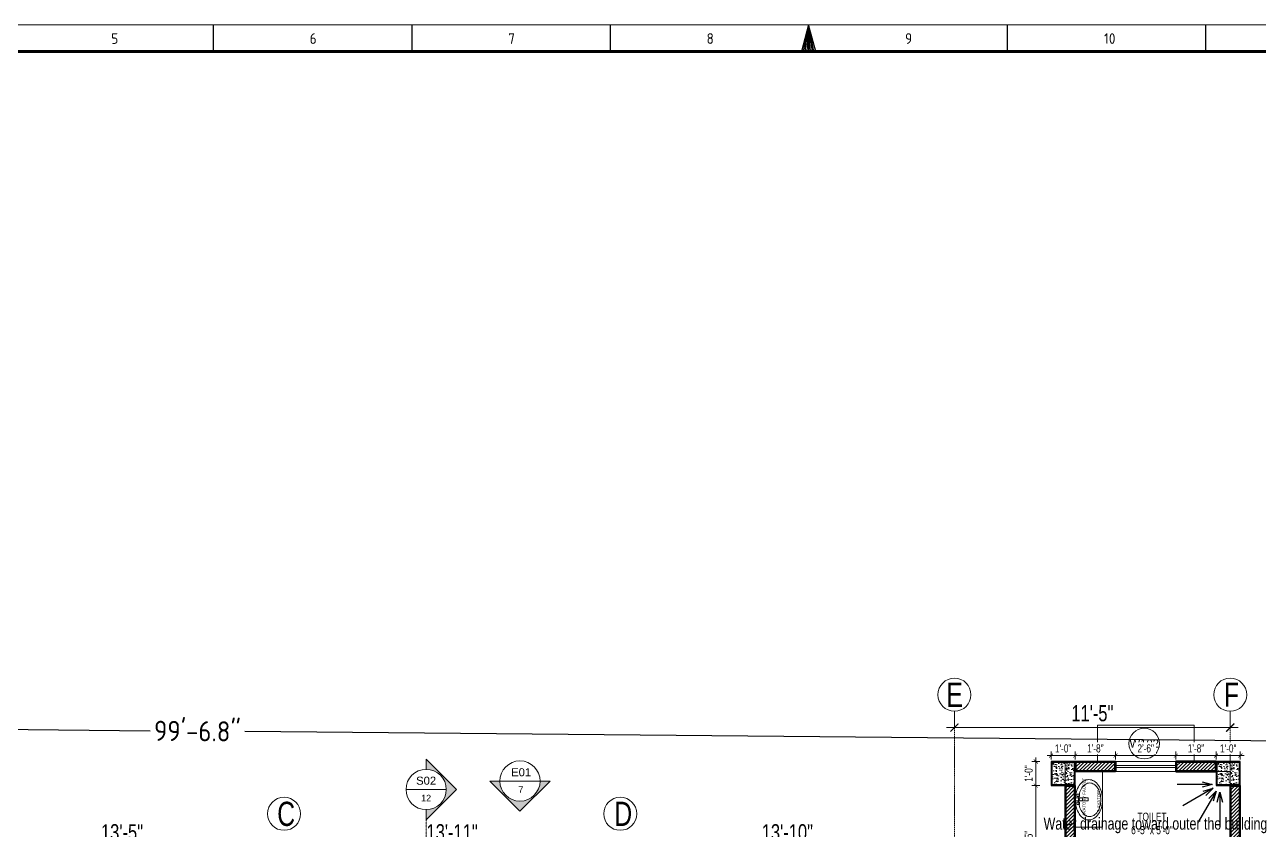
# Model space of a CAD drawing. Header units: inches. Extents: x 735 to 7643, y 526 to 1733.
# Drawn here: x 6465 to 7079, y 1333 to 1733 of the extents above; entities that cross this region are included whole.
import ezdxf
from ezdxf.enums import TextEntityAlignment as Align

# ---------------------------------------------------------------- set-up
doc = ezdxf.new("R2010")
doc.units = ezdxf.units.IN
doc.header["$MEASUREMENT"] = 0
for name, pattern in [('ACAD_ISO12W100', [21, 12, -3, 0, -3, 0, -3]), ('DASH', [0.35, 0.25, -0.1]), ('PHANTOMX2', [5, 2.5, -0.5, 0.5, -0.5, 0.5, -0.5])]:
    doc.linetypes.add(name, pattern=pattern)
doc.layers.add('COLLUM', color=1, linetype='Continuous')
doc.layers.add('FREE-TEXT', color=7, linetype='Continuous')
for name, color, linetype, lineweight in [('dim-8', 18, 'Continuous', 15), ('Dimension', 22, 'Continuous', 13), ('Elevation Marker', 252, 'Continuous', 15), ('Glass', 5, 'Continuous', 9), ('grid', 9, 'Continuous', 13), ('Grid marker', 161, 'Continuous', 15), ('Grid Text', 5, 'Continuous', 15), ('HACTH', 8, 'Continuous', 9), ('I-ANNO-LEGN', 7, 'Continuous', 15), ('I-DOOR-IDEN-N', 7, 'Continuous', 15), ('I-WC----EXST', 7, 'Continuous', 15), ('I-WC----N', 7, 'Continuous', 15), ('Parapet', 6, 'Continuous', 15), ('Plaster Line', 5, 'Continuous', 15), ('R_Marker', 4, 'Continuous', 13), ('Sunshed', 5, 'Continuous', 15), ('Text-02', 253, 'Continuous', 15), ('wall 05', 3, 'Continuous', 40), ('WINDOW', 140, 'Continuous', 9)]:
    doc.layers.add(name, color=color, linetype=linetype, lineweight=lineweight)
doc.styles.add('Arial', font='arial.ttf')
doc.styles.get("Standard").update_dxf_attribs({"font": 'isocp3.shx'})
doc.styles.add('Swiss721', font='swisscl.ttf')
doc.styles.add('TEG BORDER', font='isocp.shx')
doc.dimstyles.new('dim-12', dxfattribs={"dimtxt": 10, "dimasz": 3, "dimexe": 3, "dimexo": 3, "dimgap": 0.09, "dimtad": 0, "dimdec": 0, "dimzin": 3, "dimdsep": 46, "dimlunit": 4, "dimtxsty": 'Standard', "dimblk": 'OBLIQUE', "dimblk1": 'DOT', "dimblk2": 'OBLIQUE', "dimcen": 0.09, "dimaunit": 1, "dimadec": 0, "dimazin": 0, "dimtfac": 0.5, "dimtdec": 0, "dimtix": 1, "dimtmove": 1, "dimatfit": 0, "dimldrblk": 'OBLIQUE', "dimfxl": 1, "dimtvp": 1, "dimtolj": 1, "dimtzin": 0, "dimarcsym": 0})
doc.dimstyles.new('DIM08', dxfattribs={"dimtxt": 8, "dimasz": 4, "dimexe": 4, "dimexo": 0, "dimgap": 3, "dimtad": 1, "dimdec": 1, "dimzin": 3, "dimdsep": 46, "dimlunit": 4, "dimtxsty": 'Swiss721', "dimblk": 'ARCHTICK', "dimcen": 0, "dimdle": 4, "dimclrd": 256, "dimclre": 256, "dimclrt": 256, "dimadec": 0, "dimazin": 0, "dimtfac": 1, "dimtdec": 1, "dimtofl": 0, "dimtmove": 0, "dimatfit": 3, "dimldrblk": 'ARCHTICK', "dimfxl": 4, "dimfxlon": 1, "dimtfill": 1, "dimtolj": 1, "dimtzin": 0, "dimlwd": 9, "dimlwe": 9, "dimarcsym": 0})
doc.dimstyles.get("Standard").update_dxf_attribs({"dimtxt": 2, "dimasz": 3, "dimexe": 2, "dimexo": 2, "dimgap": 1, "dimtad": 0, "dimtih": 1, "dimtoh": 1, "dimdec": 1, "dimzin": 0, "dimdsep": 46, "dimtxsty": 'Standard', "dimcen": 0, "dimclrd": 256, "dimclre": 256, "dimclrt": 256, "dimadec": 1, "dimazin": 0, "dimtfac": 1, "dimtdec": 1, "dimtofl": 0, "dimtmove": 0, "dimatfit": 3, "dimfxl": 1, "dimtolj": 1, "dimtzin": 0, "dimlwd": -1, "dimlwe": -1, "dimarcsym": 0})

# ---------------------------------------------------------------- blocks, each defined once
blk = doc.blocks.new('TEG BORDER A2')
for p, q in [((185.63, 420), (185.63, 415)), ((222.75, 420), (222.75, 415)), ((259.88, 420), (259.88, 415)), ((297, 420), (297, 415)), ((334.12, 420), (334.12, 415)), ((371.25, 420), (371.25, 415))]:
    blk.add_line(p, q)
at = {"linetype": 'Continuous'}
blk.add_line((489, 415), (5, 415), dxfattribs=at)
at = {"color": 5, "lineweight": 15}
blk.add_lwpolyline([(0, 420), (594, 420), (594, 0), (0, 0)], close=True, dxfattribs=at)
blk.add_lwpolyline([(297, 420), (295.66, 415), (298.34, 415), (297, 420), (296, 415), (296.33, 415), (297, 420), (296.67, 415), (297.33, 415), (297, 420), (297.67, 415), (298, 415), (297, 420)])
at = {"lineweight": 100}
blk.add_lwpolyline([(5, 415), (589, 415), (589, 5), (5, 5)], close=True, dxfattribs=at)
at = {"char_height": 2, "attachment_point": 1, "style": 'TEG BORDER'}
for s, insert in [('5', (166.55, 418.41)), ('6', (203.67, 418.41)), ('7', (240.8, 418.41)), ('8', (277.92, 418.41)), ('9', (315.05, 418.41)), ('\\pi0.099213;10', (352.17, 418.41))]:
    blk.add_mtext_dynamic_manual_height_columns(s, width=2, gutter_width=1, heights=[0], dxfattribs=dict(at, insert=insert))
blk = doc.blocks.new('_ArchTick')
at = {"color": 0, "linetype": 'ByBlock', "const_width": 0.15}
blk.add_lwpolyline([(-0.5, -0.5), (0.5, 0.5)], dxfattribs=at)
blk = doc.blocks.new('*D249')
at = {"layer": 'Defpoints', "color": 0, "transparency": 16777216}
for p in [(6433.23, 1332.91), (6594.23, 1324.79), (6594.23, 1324.79)]:
    blk.add_point(p, dxfattribs=at)
at = {"layer": 'Dimension', "lineweight": 9, "transparency": 16777216}
for p, q in [((6429.23, 1324.79), (6598.23, 1324.79)), ((6433.23, 1324.97), (6433.23, 1320.79)), ((6594.23, 1324.79), (6594.23, 1328.79))]:
    blk.add_line(p, q, dxfattribs=at)
at = {"layer": 'Dimension', "lineweight": 9, "transparency": 16777216, "xscale": 4, "yscale": 4, "zscale": 4, "rotation": 180}
blk.add_blockref('_ArchTick', (6433.23, 1324.79), dxfattribs=at)
at = {"layer": 'Dimension', "lineweight": 9, "transparency": 16777216, "xscale": 4, "yscale": 4, "zscale": 4}
blk.add_blockref('_ArchTick', (6594.23, 1324.79), dxfattribs=at)
at = {"layer": 'Dimension', "transparency": 16777216, "insert": (6513.73, 1331.89), "char_height": 8, "attachment_point": 5, "style": 'Swiss721', "bg_fill": 3, "box_fill_scale": 1.25, "bg_fill_color": 256, "bg_fill_true_color": 13158600, "bg_fill_transparency": 0}
blk.add_mtext('\\A1;13\'-5"', dxfattribs=at)
blk = doc.blocks.new('*D250')
at = {"layer": 'Defpoints', "color": 0, "transparency": 16777216}
for p in [(6594.23, 1324.79), (6761.23, 1324.79), (6761.23, 1324.79)]:
    blk.add_point(p, dxfattribs=at)
at = {"layer": 'Dimension', "lineweight": 9, "transparency": 16777216}
for p, q in [((6590.23, 1324.79), (6765.23, 1324.79)), ((6594.23, 1324.79), (6594.23, 1328.79)), ((6761.23, 1324.79), (6761.23, 1328.79))]:
    blk.add_line(p, q, dxfattribs=at)
at = {"layer": 'Dimension', "lineweight": 9, "transparency": 16777216, "xscale": 4, "yscale": 4, "zscale": 4, "rotation": 180}
blk.add_blockref('_ArchTick', (6594.23, 1324.79), dxfattribs=at)
at = {"layer": 'Dimension', "lineweight": 9, "transparency": 16777216, "xscale": 4, "yscale": 4, "zscale": 4}
blk.add_blockref('_ArchTick', (6761.23, 1324.79), dxfattribs=at)
at = {"layer": 'Dimension', "transparency": 16777216, "insert": (6677.73, 1331.89), "char_height": 8, "attachment_point": 5, "style": 'Swiss721', "bg_fill": 3, "box_fill_scale": 1.25, "bg_fill_color": 256, "bg_fill_true_color": 13158600, "bg_fill_transparency": 0}
blk.add_mtext('\\A1;13\'-11"', dxfattribs=at)
blk = doc.blocks.new('*D251')
at = {"layer": 'Defpoints', "color": 0, "transparency": 16777216}
for p in [(6761.23, 1324.79), (6927.23, 1324.79), (6927.23, 1324.79)]:
    blk.add_point(p, dxfattribs=at)
at = {"layer": 'Dimension', "lineweight": 9, "transparency": 16777216}
for p, q in [((6757.23, 1324.79), (6931.23, 1324.79)), ((6761.23, 1324.79), (6761.23, 1328.79)), ((6927.23, 1324.79), (6927.23, 1328.79))]:
    blk.add_line(p, q, dxfattribs=at)
at = {"layer": 'Dimension', "lineweight": 9, "transparency": 16777216, "xscale": 4, "yscale": 4, "zscale": 4, "rotation": 180}
blk.add_blockref('_ArchTick', (6761.23, 1324.79), dxfattribs=at)
at = {"layer": 'Dimension', "lineweight": 9, "transparency": 16777216, "xscale": 4, "yscale": 4, "zscale": 4}
blk.add_blockref('_ArchTick', (6927.23, 1324.79), dxfattribs=at)
at = {"layer": 'Dimension', "transparency": 16777216, "insert": (6844.23, 1331.89), "char_height": 8, "attachment_point": 5, "style": 'Swiss721', "bg_fill": 3, "box_fill_scale": 1.25, "bg_fill_color": 256, "bg_fill_true_color": 13158600, "bg_fill_transparency": 0}
blk.add_mtext('\\A1;13\'-10"', dxfattribs=at)
blk = doc.blocks.new('*D252')
at = {"layer": 'Defpoints', "color": 0, "transparency": 16777216}
for p in [(6927.23, 1383.91), (7064.23, 1383.91), (7064.23, 1381.91)]:
    blk.add_point(p, dxfattribs=at)
at = {"layer": 'Dimension', "lineweight": 9, "transparency": 16777216}
for p, q in [((6927.23, 1383.91), (6927.23, 1387.91)), ((7064.23, 1383.73), (7064.23, 1387.91)), ((6923.23, 1383.91), (7068.23, 1383.91))]:
    blk.add_line(p, q, dxfattribs=at)
at = {"layer": 'Dimension', "lineweight": 9, "transparency": 16777216, "xscale": 4, "yscale": 4, "zscale": 4, "rotation": 180}
blk.add_blockref('_ArchTick', (6927.23, 1383.91), dxfattribs=at)
at = {"layer": 'Dimension', "lineweight": 9, "transparency": 16777216, "xscale": 4, "yscale": 4, "zscale": 4}
blk.add_blockref('_ArchTick', (7064.23, 1383.91), dxfattribs=at)
at = {"layer": 'Dimension', "transparency": 16777216, "insert": (6995.73, 1390.99), "char_height": 8, "attachment_point": 5, "style": 'Swiss721', "bg_fill": 3, "box_fill_scale": 1.25, "bg_fill_color": 256, "bg_fill_true_color": 13158600, "bg_fill_transparency": 0}
blk.add_mtext('\\A1;11\'-5"', dxfattribs=at)
blk = doc.blocks.new('*U116')
h = blk.add_hatch(color=252)
h.dxf.hatch_style = 1
h.paths.add_polyline_path([(-500, 0), (-750, 0), (0, -750), (750, 0), (500, 0, -0.414214), (0, -500, -0.414214)])
at = {"linetype": 'ByBlock', "lineweight": -2}
blk.add_line((-500, 0), (500, 0), dxfattribs=at)
at = {"color": 6}
for p, q in [((0, -750), (750, 0)), ((500, 0), (750, 0)), ((-750, 0), (0, -750)), ((-750, 0), (-500, 0))]:
    blk.add_line(p, q, dxfattribs=at)
blk.add_circle((0, 0), 500)
at = {"color": 3, "style": 'Arial'}
blk.add_attdef('S01', text='', height=200, dxfattribs=at).set_placement((0, 319), align=Align.TOP_CENTER)
at = {"color": 6, "style": 'Arial'}
blk.add_attdef('IN-201', text='', height=160, dxfattribs=at).set_placement((0, -133), align=Align.TOP_CENTER)
blk = doc.blocks.new('_Dot')
at = {"color": 0, "linetype": 'ByBlock', "lineweight": -2}
blk.add_line((-0.5, 0), (-1, 0), dxfattribs=at)
at = {"color": 0, "linetype": 'ByBlock', "const_width": 0.5}
blk.add_lwpolyline([(-0.25, 0, 1), (0.25, 0, 1)], format="xyb", close=True, dxfattribs=at)
blk = doc.blocks.new('_OBLIQUE')
at = {"color": 0, "linetype": 'ByBlock'}
blk.add_line((-0.5, -0.5), (0.5, 0.5), dxfattribs=at)
blk = doc.blocks.new('HANDWASH-02-PLAN')
at = {"layer": 'I-WC----N', "color": 2}
for points in [[(5, 0, 0.068513), (104, 14, 0.080648), (182, 50, 0.107051), (242, 112, 0.160603), (255, 169, 0.138041), (238, 230, 0.107051), (182, 289, 0.080648), (104, 325, 0.068513), (5, 339, 0.068513), (-94, 325, 0.080648), (-172, 289, 0.107051), (-228, 230, 0.138041), (-245, 169, 0.138041), (-228, 108, 0.107051), (-172, 50, 0.080648), (-94, 14, 0.068513)], [(5, 42, 0.067522), (88, 53, 0.079863), (152, 82, 0.107115), (202, 134, 0.162551), (213, 180, 0.139778), (199, 230, 0.107115), (152, 278, 0.079863), (88, 307, 0.067522), (5, 319, 0.067522), (-78, 307, 0.079863), (-142, 278, 0.107115), (-188, 230, 0.139778), (-203, 180, 0.139778), (-188, 130, 0.107115), (-142, 82, 0.079863), (-78, 53, 0.067522)]]:
    blk.add_lwpolyline(points, format="xyb", close=True, dxfattribs=at)
blk.add_circle((0, 72), 20, dxfattribs=at)
blk = doc.blocks.new('A$C01EB0BB3')
at = {"layer": 'I-WC----N', "color": 250, "ltscale": 0.5}
for points in [[(9.08, 6.42), (9.08, 0), (10.51, 0), (10.51, 6.42)], [(8.43, 2.06), (8.43, 0.85), (7.23, 0.85), (7.23, 2.06)], [(11.15, 2.06), (11.15, 0.85), (12.36, 0.85), (12.36, 2.06)]]:
    blk.add_lwpolyline(points, close=True, dxfattribs=at)
at = {"layer": 'I-WC----N', "color": 2, "xscale": 0.03999999999359716, "yscale": 0.03999999999359716, "zscale": 0.03999999999359716}
blk.add_blockref('HANDWASH-02-PLAN', (9.79, 0), dxfattribs=at)
blk = doc.blocks.new('wall&door')
at = {"color": 0, "linetype": 'ByBlock', "lineweight": -2}
blk.add_circle((0, 0), 3.04, dxfattribs=at)
at = {"color": 0, "linetype": 'ByBlock', "lineweight": -2, "ltscale": 25.4, "style": 'Arial'}
blk.add_attdef('PT1', text='', height=1.6, dxfattribs=at).set_placement((0, 0), align=Align.MIDDLE_CENTER)
blk = doc.blocks.new('*D363')
at = {"layer": 'Defpoints', "color": 0, "transparency": 16777216}
for p in [(6975.23, 1355.08), (6967.67, 1302.08), (6975.23, 1302.08)]:
    blk.add_point(p, dxfattribs=at)
at = {"layer": 'Dimension', "lineweight": 9, "transparency": 16777216}
for p, q in [((6967.67, 1357.08), (6967.67, 1300.08)), ((6969.67, 1355.08), (6965.67, 1355.08)), ((6969.67, 1302.08), (6965.67, 1302.08))]:
    blk.add_line(p, q, dxfattribs=at)
at = {"layer": 'Dimension', "lineweight": 9, "transparency": 16777216, "xscale": 2, "yscale": 2, "zscale": 2}
for p, rotation in [((6967.67, 1355.08), 90), ((6967.67, 1302.08), 270)]:
    blk.add_blockref('_ArchTick', p, dxfattribs=dict(at, rotation=rotation))
at = {"layer": 'Dimension', "transparency": 16777216, "insert": (6964.13, 1328.58), "char_height": 4, "attachment_point": 5, "rotation": 90, "style": 'Swiss721', "bg_fill": 3, "box_fill_scale": 1.25, "bg_fill_color": 256, "bg_fill_true_color": 13158600, "bg_fill_transparency": 0}
blk.add_mtext('\\A1;4\'-5"', dxfattribs=at)
blk = doc.blocks.new('*D364')
at = {"layer": 'Defpoints', "color": 0, "transparency": 16777216}
for p in [(6975.23, 1367.08), (6975.23, 1355.08)]:
    blk.add_point(p, dxfattribs=at)
at = {"layer": 'Dimension', "lineweight": 9, "transparency": 16777216}
for p, q in [((6967.67, 1353.08), (6967.67, 1369.08)), ((6969.67, 1367.08), (6965.67, 1367.08)), ((6969.67, 1355.08), (6965.67, 1355.08))]:
    blk.add_line(p, q, dxfattribs=at)
at = {"layer": 'Dimension', "lineweight": 9, "transparency": 16777216, "xscale": 2, "yscale": 2, "zscale": 2}
for p, rotation in [((6967.67, 1367.08), 90), ((6967.67, 1355.08), 270)]:
    blk.add_blockref('_ArchTick', p, dxfattribs=dict(at, rotation=rotation))
at = {"layer": 'Dimension', "transparency": 16777216, "insert": (6964.12, 1361.08), "char_height": 4, "attachment_point": 5, "rotation": 90, "style": 'Swiss721', "bg_fill": 3, "box_fill_scale": 1.25, "bg_fill_color": 256, "bg_fill_true_color": 13158600, "bg_fill_transparency": 0}
blk.add_mtext('\\A1;1\'-0"', dxfattribs=at)
at = {"layer": 'Defpoints', "color": 0, "transparency": 16777216}
blk.add_point((6967.67, 1367.08), dxfattribs=at)
blk = doc.blocks.new('*D365')
at = {"layer": 'Defpoints', "color": 0, "transparency": 16777216}
for p in [(6975.23, 1367.08), (6987.23, 1367.08)]:
    blk.add_point(p, dxfattribs=at)
at = {"layer": 'Dimension', "lineweight": 9, "transparency": 16777216}
for p, q in [((6989.23, 1370), (6973.23, 1370)), ((6975.23, 1368), (6975.23, 1372)), ((6987.23, 1368), (6987.23, 1372))]:
    blk.add_line(p, q, dxfattribs=at)
at = {"layer": 'Dimension', "lineweight": 9, "transparency": 16777216, "xscale": 2, "yscale": 2, "zscale": 2, "rotation": 180}
blk.add_blockref('_ArchTick', (6975.23, 1370), dxfattribs=at)
at = {"layer": 'Dimension', "lineweight": 9, "transparency": 16777216, "xscale": 2, "yscale": 2, "zscale": 2}
blk.add_blockref('_ArchTick', (6987.23, 1370), dxfattribs=at)
at = {"layer": 'Dimension', "transparency": 16777216, "insert": (6981.23, 1373.55), "char_height": 4, "attachment_point": 5, "style": 'Swiss721', "bg_fill": 3, "box_fill_scale": 1.25, "bg_fill_color": 256, "bg_fill_true_color": 13158600, "bg_fill_transparency": 0}
blk.add_mtext('\\A1;1\'-0"', dxfattribs=at)
at = {"layer": 'Defpoints', "color": 0, "transparency": 16777216}
blk.add_point((6975.23, 1370), dxfattribs=at)
blk = doc.blocks.new('*D366')
at = {"layer": 'Defpoints', "color": 0, "transparency": 16777216}
for p in [(7007.23, 1370), (6987.23, 1367.08), (7007.23, 1367.08)]:
    blk.add_point(p, dxfattribs=at)
at = {"layer": 'Dimension', "lineweight": 9, "transparency": 16777216}
for p, q in [((6985.23, 1370), (7009.23, 1370)), ((6987.23, 1368), (6987.23, 1372)), ((7007.23, 1368), (7007.23, 1372))]:
    blk.add_line(p, q, dxfattribs=at)
at = {"layer": 'Dimension', "lineweight": 9, "transparency": 16777216, "xscale": 2, "yscale": 2, "zscale": 2, "rotation": 180}
blk.add_blockref('_ArchTick', (6987.23, 1370), dxfattribs=at)
at = {"layer": 'Dimension', "lineweight": 9, "transparency": 16777216, "xscale": 2, "yscale": 2, "zscale": 2}
blk.add_blockref('_ArchTick', (7007.23, 1370), dxfattribs=at)
at = {"layer": 'Dimension', "transparency": 16777216, "insert": (6997.23, 1373.55), "char_height": 4, "attachment_point": 5, "style": 'Swiss721', "bg_fill": 3, "box_fill_scale": 1.25, "bg_fill_color": 256, "bg_fill_true_color": 13158600, "bg_fill_transparency": 0}
blk.add_mtext('\\A1;1\'-8"', dxfattribs=at)
blk = doc.blocks.new('*D367')
at = {"layer": 'Defpoints', "color": 0, "transparency": 16777216}
for p in [(7037.23, 1370), (7007.23, 1367.08), (7037.23, 1367.08)]:
    blk.add_point(p, dxfattribs=at)
at = {"layer": 'Dimension', "lineweight": 9, "transparency": 16777216}
for p, q in [((7005.23, 1370), (7039.23, 1370)), ((7007.23, 1368), (7007.23, 1372)), ((7037.23, 1368), (7037.23, 1372))]:
    blk.add_line(p, q, dxfattribs=at)
at = {"layer": 'Dimension', "lineweight": 9, "transparency": 16777216, "xscale": 2, "yscale": 2, "zscale": 2, "rotation": 180}
blk.add_blockref('_ArchTick', (7007.23, 1370), dxfattribs=at)
at = {"layer": 'Dimension', "lineweight": 9, "transparency": 16777216, "xscale": 2, "yscale": 2, "zscale": 2}
blk.add_blockref('_ArchTick', (7037.23, 1370), dxfattribs=at)
at = {"layer": 'Dimension', "transparency": 16777216, "insert": (7022.23, 1373.55), "char_height": 4, "attachment_point": 5, "style": 'Swiss721', "bg_fill": 3, "box_fill_scale": 1.25, "bg_fill_color": 256, "bg_fill_true_color": 13158600, "bg_fill_transparency": 0}
blk.add_mtext('\\A1;2\'-6"', dxfattribs=at)
blk = doc.blocks.new('*D368')
at = {"layer": 'Defpoints', "color": 0, "transparency": 16777216}
for p in [(7057.23, 1370), (7037.23, 1367.08), (7057.23, 1367.08)]:
    blk.add_point(p, dxfattribs=at)
at = {"layer": 'Dimension', "lineweight": 9, "transparency": 16777216}
for p, q in [((7035.23, 1370), (7059.23, 1370)), ((7037.23, 1368), (7037.23, 1372)), ((7057.23, 1368), (7057.23, 1372))]:
    blk.add_line(p, q, dxfattribs=at)
at = {"layer": 'Dimension', "lineweight": 9, "transparency": 16777216, "xscale": 2, "yscale": 2, "zscale": 2, "rotation": 180}
blk.add_blockref('_ArchTick', (7037.23, 1370), dxfattribs=at)
at = {"layer": 'Dimension', "lineweight": 9, "transparency": 16777216, "xscale": 2, "yscale": 2, "zscale": 2}
blk.add_blockref('_ArchTick', (7057.23, 1370), dxfattribs=at)
at = {"layer": 'Dimension', "transparency": 16777216, "insert": (7047.23, 1373.55), "char_height": 4, "attachment_point": 5, "style": 'Swiss721', "bg_fill": 3, "box_fill_scale": 1.25, "bg_fill_color": 256, "bg_fill_true_color": 13158600, "bg_fill_transparency": 0}
blk.add_mtext('\\A1;1\'-8"', dxfattribs=at)
blk = doc.blocks.new('*D369')
at = {"layer": 'Defpoints', "color": 0, "transparency": 16777216}
for p in [(7057.23, 1367.08), (7069.23, 1367.08)]:
    blk.add_point(p, dxfattribs=at)
at = {"layer": 'Dimension', "lineweight": 9, "transparency": 16777216}
for p, q in [((7055.23, 1370), (7071.23, 1370)), ((7057.23, 1368), (7057.23, 1372)), ((7069.23, 1368), (7069.23, 1372))]:
    blk.add_line(p, q, dxfattribs=at)
at = {"layer": 'Dimension', "lineweight": 9, "transparency": 16777216, "xscale": 2, "yscale": 2, "zscale": 2, "rotation": 180}
blk.add_blockref('_ArchTick', (7057.23, 1370), dxfattribs=at)
at = {"layer": 'Dimension', "lineweight": 9, "transparency": 16777216, "xscale": 2, "yscale": 2, "zscale": 2}
blk.add_blockref('_ArchTick', (7069.23, 1370), dxfattribs=at)
at = {"layer": 'Dimension', "transparency": 16777216, "insert": (7063.23, 1373.55), "char_height": 4, "attachment_point": 5, "style": 'Swiss721', "bg_fill": 3, "box_fill_scale": 1.25, "bg_fill_color": 256, "bg_fill_true_color": 13158600, "bg_fill_transparency": 0}
blk.add_mtext('\\A1;1\'-0"', dxfattribs=at)
at = {"layer": 'Defpoints', "color": 0, "transparency": 16777216}
blk.add_point((7069.23, 1370), dxfattribs=at)
blk = doc.blocks.new('*D515')
at = {"layer": 'Defpoints', "color": 0, "transparency": 16777216}
for p in [(5953.8, 1387.63), (5952.18, 1210.86), (7146.97, 1199.91)]:
    blk.add_point(p, dxfattribs=at)
at = {"layer": 'FREE-TEXT', "transparency": 16777216}
for p, q in [((5952.2, 1212.86), (5953.82, 1389.63)), ((5956.8, 1387.6), (6527.72, 1382.37)), ((7145.59, 1376.7), (6574.67, 1381.94)), ((7146.99, 1201.91), (7148.61, 1378.67))]:
    blk.add_line(p, q, dxfattribs=at)
for points in [[(5956.81, 1388.1), (5956.8, 1387.1), (5953.8, 1387.63)], [(7145.59, 1377.2), (7145.58, 1376.2), (7148.59, 1376.67)]]:
    blk.add_solid(points, dxfattribs=at)
at = {"layer": 'FREE-TEXT', "transparency": 16777216, "insert": (6551.2, 1382.15), "char_height": 10, "attachment_point": 5, "rotation": 359.47454}
blk.add_mtext('\\A1;99\'-6.8"', dxfattribs=at)

msp = doc.modelspace()

# ---------------------------------------------------------------- hatches: boundary and pattern name
at = {"layer": 'HACTH', "lineweight": 0}
h = msp.add_hatch(dxfattribs=at)
h.set_pattern_fill('ANSI31', color=256, scale=10, style=0)
h.set_pattern_definition([(45, (-133166.8189, -170516.1327), (-0.8838834765, 0.8838834765), [])])
h.paths.add_polyline_path([(7064.73, 1289.58), (7064.73, 1285.58), (7068.73, 1285.58), (7068.73, 1289.58)])
h.paths.add_polyline_path([(7068.73, 1354.58), (7064.73, 1354.58), (7064.73, 1302.58), (7068.73, 1302.58)])
h.paths.add_polyline_path([(7056.73, 1362.58), (7056.73, 1366.58), (7037.73, 1366.58), (7037.73, 1362.58)])
h.paths.add_polyline_path([(6987.73, 1366.58), (6987.73, 1362.58), (7006.73, 1362.58), (7006.73, 1366.58)])
h.paths.add_polyline_path([(6986.73, 1354.58), (6982.73, 1354.58), (6982.73, 1301.58), (6933.73, 1301.58), (6933.73, 1297.58), (6986.73, 1297.58)])
h = msp.add_hatch(dxfattribs=at)
h.set_pattern_fill('AR-CONC', color=256, scale=0.5, style=0)
h.set_pattern_definition([(50, (-128609.9797, -171516.2456), (3.586300913, -0.313760675), [0.375, -4.125]), (355, (-128609.9797, -171516.2456), (-0.69375667, 3.76096067), [0.3, -3.3]), (100.4514, (-128609.681, -171516.2717), (2.89254691, 3.44719771), [0.31870095, -3.50571056]), (46.1842, (-128609.9797, -171515.2456), (5.33620524, -0.82759507), [0.5625, -6.1875]), (96.6356, (-128609.535, -171515.3145), (4.67331353, 4.87058935), [0.47805144, -5.258565]), (351.1842, (-128609.9797, -171515.2456), (4.67330973, 4.870593), [0.45, -4.95]), (21, (-128609.4797, -171515.4956), (2.98453526, -2.013094453), [0.375, -4.125]), (326, (-128609.4797, -171515.4956), (1.21657666, 3.625750225), [0.3, -3.3]), (71.4514, (-128609.231, -171515.6633), (4.201113143, 1.612652484), [0.31870095, -3.50571056]), (37.5, (-128609.9797, -171516.2456), (0.0607992766, 1.664469269), [0, -3.26, 0, -3.35, 0, -3.3125]), (7.5, (-128609.9797, -171516.2456), (1.315347687, 1.97205856), [0, -1.91, 0, -3.185, 0, -1.2625]), (327.5, (-128611.0947, -171516.2456), (2.669112181, -0.112774359), [0, -1.25, 0, -3.9, 0, -5.175]), (317.5, (-128611.5947, -171516.2456), (2.915930847, 0.500524912), [0, -1.625, 0, -2.59, 0, -3.675])])
h.paths.add_polyline_path([(6975.73, 1355.58), (6986.73, 1355.58), (6986.73, 1366.58), (6975.73, 1366.58)])
h = msp.add_hatch(dxfattribs=at)
h.set_pattern_fill('AR-CONC', color=256, scale=0.5, style=0)
h.set_pattern_definition([(50, (-128527.9797, -171516.2456), (3.586300913, -0.313760675), [0.375, -4.125]), (355, (-128527.9797, -171516.2456), (-0.69375667, 3.76096067), [0.3, -3.3]), (100.4514, (-128527.681, -171516.2717), (2.89254691, 3.44719771), [0.31870095, -3.50571056]), (46.1842, (-128527.9797, -171515.2456), (5.33620524, -0.82759507), [0.5625, -6.1875]), (96.6356, (-128527.535, -171515.3145), (4.67331353, 4.87058935), [0.47805144, -5.258565]), (351.1842, (-128527.9797, -171515.2456), (4.67330973, 4.870593), [0.45, -4.95]), (21, (-128527.4797, -171515.4956), (2.98453526, -2.013094453), [0.375, -4.125]), (326, (-128527.4797, -171515.4956), (1.21657666, 3.625750225), [0.3, -3.3]), (71.4514, (-128527.231, -171515.6633), (4.201113143, 1.612652484), [0.31870095, -3.50571056]), (37.5, (-128527.9797, -171516.2456), (0.0607992766, 1.664469269), [0, -3.26, 0, -3.35, 0, -3.3125]), (7.5, (-128527.9797, -171516.2456), (1.315347687, 1.97205856), [0, -1.91, 0, -3.185, 0, -1.2625]), (327.5, (-128529.0947, -171516.2456), (2.669112181, -0.112774359), [0, -1.25, 0, -3.9, 0, -5.175]), (317.5, (-128529.5947, -171516.2456), (2.915930847, 0.500524912), [0, -1.625, 0, -2.59, 0, -3.675])])
h.paths.add_polyline_path([(7057.73, 1355.58), (7068.73, 1355.58), (7068.73, 1366.58), (7057.73, 1366.58)])

# ---------------------------------------------------------------- linework, layer by layer
at = {"layer": 'COLLUM', "linetype": 'Continuous', "ltscale": 10}
for points in [[(6975.23, 1355.08), (6987.23, 1355.08), (6987.23, 1367.08), (6975.23, 1367.08)], [(7057.23, 1355.08), (7069.23, 1355.08), (7069.23, 1367.08), (7057.23, 1367.08)]]:
    msp.add_lwpolyline(points, close=True, dxfattribs=at)
at = {"layer": 'Elevation Marker'}
for q in [(6679.81, 1353.18), (6664.81, 1363.18)]:
    msp.add_line((6664.81, 1368.18), q, dxfattribs=at)
at = {"layer": 'Elevation Marker', "linetype": 'ByBlock'}
for p, q in [((6674.81, 1353.18), (6654.81, 1353.18)), ((6654.81, 1353.18), (6674.81, 1353.18))]:
    msp.add_line(p, q, dxfattribs=at)
at = {"layer": 'Elevation Marker', "extrusion": (0, 0, -1)}
msp.add_ellipse((6664.81, 1353.18), major_axis=(-7.07, 7.07), ratio=1, start_param=5.497787, end_param=11.780972, dxfattribs=at)
at = {"layer": 'Glass'}
for points in [[(7007.23, 1365.08), (7037.23, 1365.08)], [(7007.23, 1364.08), (7037.23, 1364.08)]]:
    msp.add_lwpolyline(points, dxfattribs=at)
at = {"layer": 'grid', "linetype": 'PHANTOMX2', "ltscale": 0.2}
for points in [[(6927.23, 955.14), (6927.23, 1392.03)], [(7064.23, 955.14), (7064.23, 1392.03)]]:
    msp.add_lwpolyline(points, dxfattribs=at)
at = {"layer": 'Grid marker'}
for centre in [(6927.23, 1400.24), (7064.23, 1400.24), (6594.23, 1341.12), (6761.23, 1341.12)]:
    msp.add_circle(centre, 8.21, dxfattribs=at)
at = {"layer": 'I-WC----EXST'}
msp.add_lwpolyline([(6987.23, 1334.5), (7000.78, 1334.5), (7000.78, 1362.08)], dxfattribs=at)
at = {"layer": 'Plaster Line'}
for points in [[(6975.73, 1355.58), (6986.73, 1355.58), (6986.73, 1366.58), (6975.73, 1366.58)], [(7006.73, 1362.58), (6987.73, 1362.58), (6987.73, 1366.58), (7006.73, 1366.58), (7006.73, 1362.58)], [(7037.73, 1362.58), (7056.73, 1362.58), (7056.73, 1366.58), (7037.73, 1366.58), (7037.73, 1362.58)], [(7057.73, 1355.58), (7068.73, 1355.58), (7068.73, 1366.58), (7057.73, 1366.58)], [(6986.73, 1354.58), (6982.73, 1354.58), (6982.73, 1301.58), (6933.73, 1301.58), (6933.73, 1297.58), (6986.73, 1297.58)], [(7068.73, 1354.58), (7064.73, 1354.58), (7064.73, 1302.58), (7068.73, 1302.58)]]:
    msp.add_lwpolyline(points, close=True, dxfattribs=at)
at = {"layer": 'wall 05'}
for points in [[(7007.23, 1362.08), (6987.23, 1362.08), (6987.23, 1367.08), (7007.23, 1367.08), (7007.23, 1362.08)], [(7037.23, 1362.08), (7057.23, 1362.08), (7057.23, 1367.08), (7037.23, 1367.08), (7037.23, 1362.08)]]:
    msp.add_lwpolyline(points, dxfattribs=at)
for points in [[(6987.23, 1355.08), (6982.23, 1355.08), (6982.23, 1302.08), (6933.23, 1302.08), (6933.23, 1297.08), (6987.23, 1297.08), (6987.23, 1355.08)], [(7069.23, 1355.08), (7064.23, 1355.08), (7064.23, 1302.08), (7069.23, 1302.08), (7069.23, 1355.08)]]:
    msp.add_lwpolyline(points, close=True, dxfattribs=at)
at = {"layer": 'WINDOW', "linetype": 'Continuous', "ltscale": 10}
for points in [[(7007.23, 1367.08), (7037.23, 1367.08)], [(7007.23, 1362.08), (7037.23, 1362.08)]]:
    msp.add_lwpolyline(points, dxfattribs=at)

# ---------------------------------------------------------------- block references
at = {"color": 8, "lineweight": 20, "xscale": 2.6554, "yscale": 2.6554, "zscale": 2.6554}
msp.add_blockref('TEG BORDER A2', (6066.14, 617.66), dxfattribs=at)
at = {"layer": 'Elevation Marker'}
ref = msp.add_blockref('*U116', (6711.42, 1357.36), dxfattribs=dict(at, xscale=-0.01999999998952262, yscale=0.01999999998952262, zscale=0.02))
ref.add_attrib('IN-201', '7', dxfattribs={"layer": '0', "color": 6, "height": 3.2, "style": 'Arial'}).set_placement((6711.83, 1354.71), align=Align.TOP_CENTER)
ref.add_attrib('S01', 'E01', dxfattribs={"layer": '0', "color": 3, "height": 4, "style": 'Arial'}).set_placement((6712.01, 1363.73), align=Align.TOP_CENTER)
at = {"layer": 'I-WC----EXST', "rotation": 270}
msp.add_blockref('A$C01EB0BB3', (6987.23, 1358.08), dxfattribs=at)

# ---------------------------------------------------------------- texts
at = {"layer": 'dim-8', "linetype": 'Continuous', "ltscale": 10, "insert": (7025.34, 1336.29), "char_height": 4, "attachment_point": 5, "style": 'Swiss721'}
msp.add_mtext('\\A1;TOILET\\P6\'-5" x 5\'-0"', dxfattribs=at)
at = {"layer": 'Elevation Marker', "style": 'Arial'}
for tag, text, height, p in [('S02', 'De-A', 4, (6664.81, 1359.55)), ('12', 'IN-201', 3.2, (6664.81, 1350.53))]:
    msp.add_attdef(tag, text=text, height=height, dxfattribs=at).set_placement(p, align=Align.TOP_CENTER)
at = {"layer": 'Grid Text', "style": 'Swiss721'}
for s, p in [('E', (6927.35, 1400.21)), ('F', (7064.87, 1400.23)), ('C', (6595.28, 1341.09)), ('D', (6762.7, 1341.09))]:
    msp.add_text(s, height=12, dxfattribs=at).set_placement(p, align=Align.MIDDLE)
at = {"layer": 'I-ANNO-LEGN', "char_height": 1.5, "width": 28.7354, "attachment_point": 7, "rotation": 90, "style": 'Arial'}
for s, insert in [('LAVATORY FAUCET', (6992.42, 1338.85)), ('LAVATORY', (6999.64, 1342.7))]:
    msp.add_mtext(s, dxfattribs=dict(at, insert=insert))
at = {"layer": 'Text-02', "insert": (6971.53, 1339.24), "char_height": 6, "width": 147.7295, "attachment_point": 1, "style": 'Swiss721'}
msp.add_mtext('Water drainage toward outer the building', dxfattribs=at)

# ---------------------------------------------------------------- leaders
at = {"layer": 'R_Marker'}
for points in [[(7055.33, 1355.65), (7037.88, 1355.65)], [(7055.83, 1353.76), (7040.72, 1345.03)], [(7057.21, 1352.38), (7048.49, 1337.27)], [(7059.1, 1351.87), (7059.1, 1334.42)]]:
    msp.add_leader(points, dimstyle='dim-12', override={"dimasz": 5, "dimldrblk": 'Open30', "dimfxl": 4}, dxfattribs=at)

# ---------------------------------------------------------------- next in the draw order: dimensions: what is measured, and where the dimension line sits
at = {"layer": 'Dimension'}
for base, p1, p2, picture, middle in [((7064.23, 1383.91), (6927.23, 1383.91), (7064.23, 1381.91), '*D252', (6995.73, 1390.99)), ((6594.23, 1324.79), (6433.23, 1332.91), (6594.23, 1324.79), '*D249', (6513.73, 1331.89))]:
    dim = msp.add_linear_dim(base=base, p1=p1, p2=p2, dimstyle='DIM08', override={"dimfxl": 0.18, "dimarcsym": 2}, dxfattribs=at)
    dim.commit()
    dim.dimension.update_dxf_attribs({"geometry": picture, "text_midpoint": middle})

# ---------------------------------------------------------------- next in the draw order: linework, layer by layer
at = {"layer": 'Sunshed', "linetype": 'DASH'}
msp.add_lwpolyline([(7007.23, 1367.08), (6998.23, 1367.08), (6998.23, 1385.08), (7046.23, 1385.08), (7046.23, 1385.08), (7046.23, 1367.08), (7037.23, 1367.08)], dxfattribs=at)

# ---------------------------------------------------------------- next in the draw order: block references
at = {"layer": 'I-DOOR-IDEN-N'}
ref = msp.add_blockref('wall&door', (7021.51, 1375.96), dxfattribs=dict(at, xscale=2.5, yscale=2.5, zscale=2.5))
ref.add_attrib('PT1', 'W102', dxfattribs={"layer": '0', "color": 7, "linetype": 'ByBlock', "lineweight": -2, "ltscale": 25.4, "height": 4, "style": 'Arial'}).set_placement((7021.51, 1375.96), align=Align.MIDDLE_CENTER)

# ---------------------------------------------------------------- next in the draw order: dimensions: what is measured, and where the dimension line sits
at = {"layer": 'Dimension'}
dim = msp.add_linear_dim(base=(6761.23, 1324.79), p1=(6594.23, 1324.79), p2=(6761.23, 1324.79), dimstyle='DIM08', override={"dimfxl": 0.18, "dimarcsym": 2}, dxfattribs=at)
dim.commit()
dim.dimension.update_dxf_attribs({"geometry": '*D250', "text_midpoint": (6677.73, 1331.89)})

# ---------------------------------------------------------------- next in the draw order: hatches: boundary and pattern name
at = {"layer": 'Elevation Marker'}
h = msp.add_hatch(color=256, dxfattribs=at)
h.dxf.hatch_style = 1
edge = h.paths.add_edge_path()
edge.add_line((6664.81, 1363.18), (6664.81, 1368.18))
edge.add_line((6664.81, 1368.18), (6679.81, 1353.18))
edge.add_line((6679.81, 1353.18), (6664.81, 1338.18))
edge.add_line((6664.81, 1338.18), (6664.81, 1343.18))
edge.add_ellipse((6664.81, 1353.18), major_axis=(-7.07, 7.07), ratio=1, start_angle=135, end_angle=225)
edge.add_ellipse((6664.81, 1353.18), major_axis=(-7.07, -7.07), ratio=1, start_angle=135, end_angle=225)

# ---------------------------------------------------------------- next in the draw order: linework, layer by layer
for p in [(6679.81, 1353.18), (6664.81, 1343.18)]:
    msp.add_line(p, (6664.81, 1338.18), dxfattribs=at)
at = {"layer": 'Elevation Marker', "linetype": 'ACAD_ISO12W100', "ltscale": 0.02}
msp.add_line((6664.81, 866.08), (6664.81, 1338.18), dxfattribs=at)

# ---------------------------------------------------------------- next in the draw order: dimensions: what is measured, and where the dimension line sits
at = {"layer": 'Dimension'}
dim = msp.add_linear_dim(base=(6927.23, 1324.79), p1=(6761.23, 1324.79), p2=(6927.23, 1324.79), dimstyle='DIM08', override={"dimfxl": 0.18, "dimarcsym": 2}, dxfattribs=at)
dim.commit()
dim.dimension.update_dxf_attribs({"geometry": '*D251', "text_midpoint": (6844.23, 1331.89)})

# ---------------------------------------------------------------- next in the draw order: linework, layer by layer
at = {"layer": 'Parapet'}
for points in [[(6261.23, 974.08), (7069.23, 974.08), (7069.23, 1367.08), (6982.23, 1367.08), (6982.23, 1302.08), (6261.23, 1302.08)], [(6266.23, 979.08), (7064.23, 979.08), (7064.23, 1362.08), (6987.23, 1362.08), (6987.23, 1297.08), (6266.23, 1297.08)]]:
    msp.add_lwpolyline(points, close=True, dxfattribs=at)

# ---------------------------------------------------------------- next in the draw order: dimensions: what is measured, and where the dimension line sits
at = {"layer": 'Dimension'}
dim = msp.add_linear_dim(base=(6967.67, 1302.08), p1=(6975.23, 1355.08), p2=(6975.23, 1302.08), angle=90, dimstyle='DIM08', override={"dimscale": 0.5, "dimarcsym": 2}, dxfattribs=at)
dim.commit()
dim.dimension.update_dxf_attribs({"geometry": '*D363', "text_midpoint": (6964.13, 1328.58)})

# ---------------------------------------------------------------- next in the draw order: dimensions: what is measured, and where the dimension line sits
dim = msp.add_linear_dim(base=(6967.67, 1367.08), p1=(6975.23, 1355.08), p2=(6975.23, 1367.08), angle=90, dimstyle='DIM08', override={"dimscale": 0.5, "dimarcsym": 2}, dxfattribs=at)
dim.commit()
dim.dimension.update_dxf_attribs({"geometry": '*D364', "text_midpoint": (6964.12, 1361.08)})

# ---------------------------------------------------------------- next in the draw order: dimensions: what is measured, and where the dimension line sits
dim = msp.add_linear_dim(base=(6975.23, 1370), p1=(6987.23, 1367.08), p2=(6975.23, 1367.08), dimstyle='DIM08', override={"dimscale": 0.5, "dimarcsym": 2}, dxfattribs=at)
dim.commit()
dim.dimension.update_dxf_attribs({"geometry": '*D365', "text_midpoint": (6981.23, 1373.55)})

# ---------------------------------------------------------------- next in the draw order: dimensions: what is measured, and where the dimension line sits
dim = msp.add_linear_dim(base=(7007.23, 1370), p1=(6987.23, 1367.08), p2=(7007.23, 1367.08), dimstyle='DIM08', override={"dimscale": 0.5, "dimarcsym": 2}, dxfattribs=at)
dim.commit()
dim.dimension.update_dxf_attribs({"geometry": '*D366', "text_midpoint": (6997.23, 1373.55)})

# ---------------------------------------------------------------- next in the draw order: dimensions: what is measured, and where the dimension line sits
dim = msp.add_linear_dim(base=(7037.23, 1370), p1=(7007.23, 1367.08), p2=(7037.23, 1367.08), dimstyle='DIM08', override={"dimscale": 0.5, "dimarcsym": 2}, dxfattribs=at)
dim.commit()
dim.dimension.update_dxf_attribs({"geometry": '*D367', "text_midpoint": (7022.23, 1373.55)})

# ---------------------------------------------------------------- next in the draw order: dimensions: what is measured, and where the dimension line sits
dim = msp.add_linear_dim(base=(7057.23, 1370), p1=(7037.23, 1367.08), p2=(7057.23, 1367.08), dimstyle='DIM08', override={"dimscale": 0.5, "dimarcsym": 2}, dxfattribs=at)
dim.commit()
dim.dimension.update_dxf_attribs({"geometry": '*D368', "text_midpoint": (7047.23, 1373.55)})

# ---------------------------------------------------------------- next in the draw order: dimensions: what is measured, and where the dimension line sits
dim = msp.add_linear_dim(base=(7069.23, 1370), p1=(7057.23, 1367.08), p2=(7069.23, 1367.08), dimstyle='DIM08', override={"dimscale": 0.5, "dimarcsym": 2}, dxfattribs=at)
dim.commit()
dim.dimension.update_dxf_attribs({"geometry": '*D369', "text_midpoint": (7063.23, 1373.55)})

# ---------------------------------------------------------------- next in the draw order: dimensions: what is measured, and where the dimension line sits
at = {"layer": 'FREE-TEXT'}
dim = msp.add_aligned_dim(p1=(7146.97, 1199.91), p2=(5952.18, 1210.86), distance=-176.77, dimstyle='Standard', override={"dimtxt": 10, "dimtih": 0, "dimtoh": 0, "dimlunit": 3}, dxfattribs=at)
dim.commit()
dim.dimension.update_dxf_attribs({"geometry": '*D515', "text_midpoint": (6551.2, 1382.15)})

doc.saveas('drawing.dxf')
